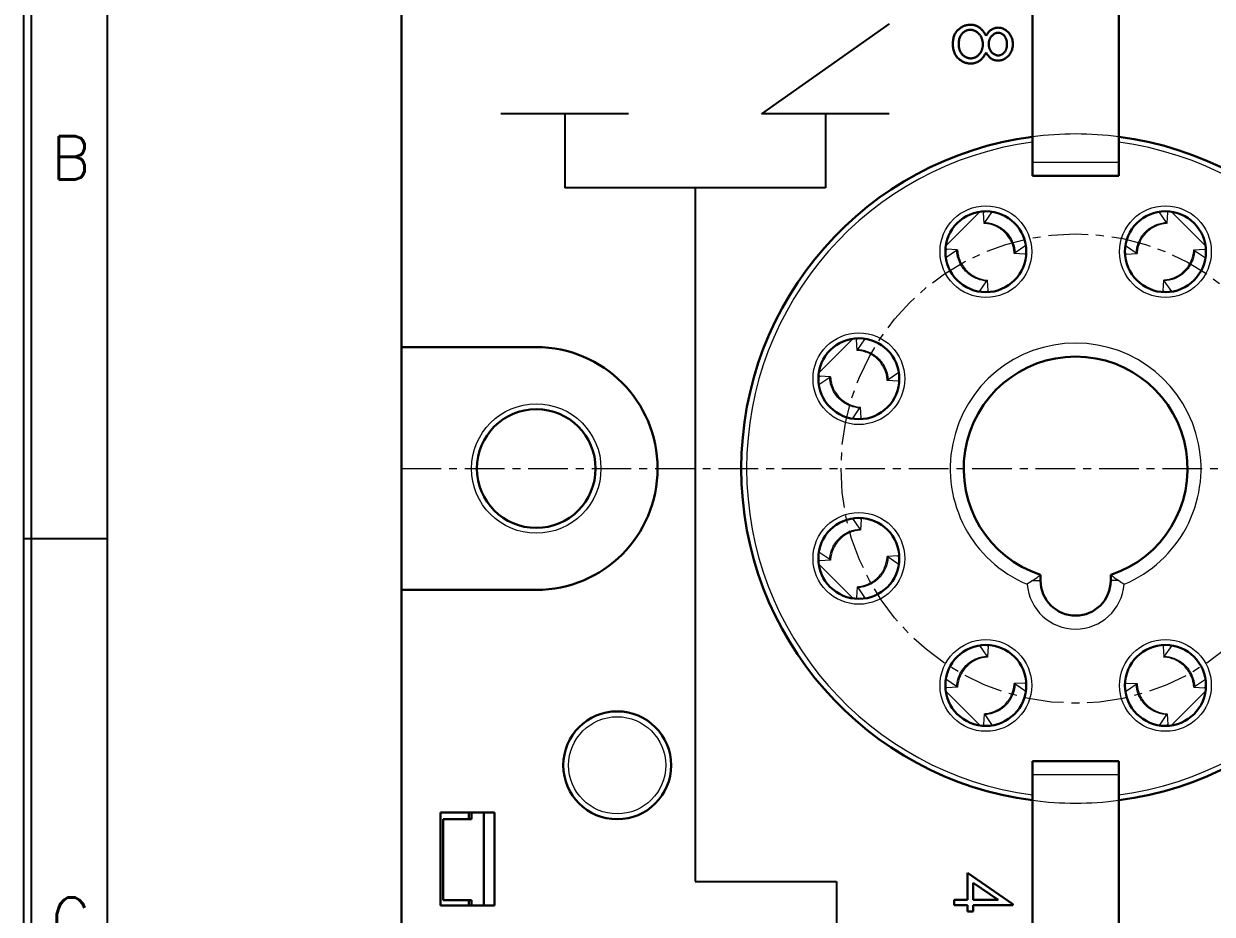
# Model space of a CAD drawing. Header units: millimetres. Extents: x 23 to 337, y 22 to 239.
# Drawn here: x 23.27 to 60.75, y 178.48 to 206.54 of the extents above; entities that cross this region are included whole.
import ezdxf
from ezdxf.enums import TextEntityAlignment as Align

# ---------------------------------------------------------------- set-up
doc = ezdxf.new("R2010")
doc.units = ezdxf.units.MM
doc.linetypes.add('CENTER', pattern=[2, 1.25, -0.25, 0.25, -0.25])
for name, color, linetype in [('20', 2, 'Continuous'), ('30', 3, 'Continuous'), ('70', 7, 'Continuous'), ('ASHADE', 7, 'Continuous')]:
    doc.layers.add(name, color=color, linetype=linetype)
for name, color, linetype, lineweight in [('Z_OM_CENTER', 4, 'CENTER', 13), ('Z_OM_OUTLINE', 7, 'Continuous', 30), ('Z_OM_THIN_LINE', 2, 'Continuous', 13)]:
    doc.layers.add(name, color=color, linetype=linetype, lineweight=lineweight)
doc.styles.add('SIMPLEX', font='SIMPLEX')

msp = doc.modelspace()

# ---------------------------------------------------------------- linework, layer by layer
for p, q in [((40.333, 203.707), (40.333, 201.372)), ((48.55, 203.707), (48.55, 201.372)), ((48.55, 201.372), (40.333, 201.372)), ((44.442, 201.372), (44.442, 179.508)), ((44.442, 179.508), (48.906, 179.508)), ((48.906, 179.508), (48.906, 177.169))]:
    msp.add_line(p, q)
at = {"layer": '20', "color": 7}
msp.add_line((25.91, 44.718), (25.91, 235.678), dxfattribs=at)
at = {"layer": '30', "color": 7}
msp.add_line((23.27, 190.318), (25.91, 190.318), dxfattribs=at)
at = {"layer": '70', "color": 7}
for points in [[(327.27, 22.318), (23.27, 22.318), (23.27, 238.318), (327.27, 238.318)], [(327.03, 22.558), (23.51, 22.558), (23.51, 238.078), (327.03, 238.078)]]:
    msp.add_lwpolyline(points, close=True, dxfattribs=at)
at = {"layer": 'ASHADE', "ltscale": 2}
msp.add_line((50.563, 206.544), (46.537, 203.707), dxfattribs=at)
at = {"layer": 'ASHADE'}
for p, q in [((42.346, 203.707), (38.32, 203.707)), ((50.563, 203.707), (46.537, 203.707))]:
    msp.add_line(p, q, dxfattribs=at)
at = {"layer": 'Z_OM_CENTER'}
msp.add_line((35.181, 192.524), (80.257, 192.524), dxfattribs=at)
msp.add_circle((56.443, 192.524), 7.399, dxfattribs=at)
at = {"layer": 'Z_OM_OUTLINE'}
for p, q in [((55.083, 221.441), (55.083, 202.982)), ((57.804, 202.982), (57.804, 221.441)), ((35.181, 196.351), (35.181, 213.021)), ((55.083, 202.811), (55.083, 201.752)), ((57.804, 201.752), (57.804, 202.811)), ((57.804, 201.752), (55.083, 201.752)), ((35.606, 196.351), (35.181, 196.351)), ((35.181, 196.181), (35.181, 196.351)), ((35.181, 196.181), (35.181, 188.867)), ((39.433, 196.351), (35.606, 196.351)), ((55.338, 189.172), (55.338, 188.994)), ((57.549, 188.994), (57.549, 189.172)), ((35.181, 188.697), (35.181, 188.867)), ((35.181, 188.697), (35.606, 188.697)), ((35.181, 172.027), (35.181, 188.697)), ((35.606, 188.697), (39.433, 188.697)), ((55.083, 183.296), (57.804, 183.296)), ((55.083, 183.296), (55.083, 182.238)), ((57.804, 182.238), (57.804, 183.296)), ((55.083, 182.066), (55.083, 163.607)), ((57.804, 163.607), (57.804, 182.066)), ((36.414, 181.68), (36.414, 178.746)), ((38.115, 181.68), (36.414, 181.68)), ((36.499, 178.916), (36.499, 181.468)), ((36.499, 181.468), (37.392, 181.468)), ((37.307, 181.468), (37.307, 181.68)), ((37.392, 181.468), (37.392, 181.68)), ((37.775, 181.68), (37.775, 178.746)), ((38.115, 178.746), (38.115, 181.68)), ((53.032, 178.925), (53.032, 179.779)), ((53.032, 179.779), (54.463, 178.796)), ((53.998, 178.925), (53.216, 179.462)), ((53.216, 179.462), (53.216, 178.925)), ((37.392, 178.916), (36.499, 178.916)), ((37.307, 178.746), (37.307, 178.916)), ((37.392, 178.746), (37.392, 178.916)), ((52.616, 178.764), (52.616, 178.925)), ((52.616, 178.925), (53.032, 178.925)), ((53.216, 178.925), (53.998, 178.925)), ((54.463, 178.796), (54.463, 178.764)), ((36.414, 178.746), (38.115, 178.746)), ((53.032, 178.764), (52.616, 178.764)), ((53.032, 178.556), (53.032, 178.764)), ((53.216, 178.556), (53.032, 178.556)), ((54.463, 178.764), (53.216, 178.764)), ((53.216, 178.764), (53.216, 178.556))]:
    msp.add_line(p, q, dxfattribs=at)
for centre, radius in [((53.612, 199.36), 1.276), ((59.275, 199.36), 1.276), ((49.607, 195.356), 1.276), ((39.433, 192.524), 1.871), ((49.607, 189.692), 1.276), ((53.612, 185.688), 1.276), ((59.275, 185.688), 1.276), ((41.985, 183.169), 1.701)]:
    msp.add_circle(centre, radius, dxfattribs=at)
for centre, radius, start, end in [((56.443, 192.524), 10.546, 97.4137, 262.5863), ((56.443, 192.524), 10.546, 277.4137, 82.5863), ((39.433, 192.524), 3.827, 270, 90), ((56.443, 192.524), 3.53, 288.2554, 251.7446), ((56.443, 188.994), 1.106, 180, 0)]:
    msp.add_arc(centre, radius, start, end, dxfattribs=at)
for points, knots in [([(52.57, 205.906), (52.571, 205.93), (52.572, 205.977), (52.58, 206.046), (52.593, 206.11), (52.612, 206.17), (52.637, 206.224), (52.667, 206.274), (52.702, 206.321), (52.743, 206.361), (52.787, 206.397), (52.832, 206.429), (52.878, 206.455), (52.925, 206.478), (52.974, 206.494), (53.024, 206.506), (53.074, 206.514), (53.109, 206.515), (53.126, 206.515)], [0, 0, 0, 0, 0.078554, 0.152858, 0.223553, 0.290738, 0.355408, 0.418294, 0.48039, 0.543072, 0.604921, 0.664394, 0.721936, 0.778013, 0.833835, 0.888865, 0.944091, 1, 1, 1, 1]), ([(53.12, 206.354), (53.104, 206.353), (53.072, 206.352), (53.025, 206.341), (52.979, 206.323), (52.935, 206.298), (52.894, 206.267), (52.858, 206.23), (52.827, 206.187), (52.801, 206.139), (52.78, 206.086), (52.765, 206.029), (52.756, 205.968), (52.755, 205.926), (52.755, 205.904)], [0, 0, 0, 0, 0.0749255, 0.1491945, 0.2245771, 0.3027299, 0.3823548, 0.4612145, 0.542631, 0.6269606, 0.7143537, 0.8048319, 0.9000909, 1, 1, 1, 1]), ([(53.516, 205.894), (53.516, 205.91), (53.516, 205.941), (53.509, 205.987), (53.501, 206.032), (53.488, 206.074), (53.47, 206.114), (53.45, 206.152), (53.426, 206.188), (53.398, 206.222), (53.368, 206.253), (53.337, 206.28), (53.304, 206.303), (53.269, 206.321), (53.234, 206.336), (53.197, 206.346), (53.159, 206.352), (53.133, 206.353), (53.12, 206.354)], [0, 0, 0, 0, 0.071271, 0.139816, 0.206503, 0.271543, 0.336092, 0.399815, 0.464273, 0.529341, 0.593716, 0.655632, 0.7149, 0.772168, 0.828849, 0.885119, 0.942078, 1, 1, 1, 1]), ([(53.126, 206.515), (53.138, 206.515), (53.163, 206.514), (53.2, 206.51), (53.236, 206.504), (53.271, 206.495), (53.305, 206.483), (53.338, 206.468), (53.371, 206.452), (53.402, 206.431), (53.432, 206.409), (53.461, 206.383), (53.49, 206.354), (53.517, 206.321), (53.545, 206.286), (53.57, 206.247), (53.596, 206.205), (53.611, 206.175), (53.619, 206.16)], [0, 0, 0, 0, 0.0588485, 0.1163054, 0.1726599, 0.2287605, 0.2845557, 0.3407401, 0.3971085, 0.4542808, 0.5127523, 0.573448, 0.6364163, 0.7023888, 0.7715029, 0.844198, 0.9200767, 1, 1, 1, 1]), ([(53.619, 206.16), (53.631, 206.181), (53.653, 206.221), (53.693, 206.275), (53.737, 206.321), (53.785, 206.358), (53.836, 206.387), (53.889, 206.408), (53.944, 206.421), (53.982, 206.422), (54.001, 206.423)], [0, 0, 0, 0, 0.1458763, 0.2820157, 0.410969, 0.5347112, 0.6543962, 0.7701078, 0.884543, 1, 1, 1, 1]), ([(53.998, 206.261), (53.989, 206.261), (53.97, 206.26), (53.943, 206.255), (53.916, 206.246), (53.89, 206.234), (53.864, 206.219), (53.839, 206.2), (53.816, 206.178), (53.792, 206.152), (53.771, 206.125), (53.752, 206.096), (53.737, 206.066), (53.723, 206.034), (53.713, 206.002), (53.706, 205.968), (53.702, 205.933), (53.701, 205.91), (53.701, 205.898)], [0, 0, 0, 0, 0.054576, 0.10785, 0.16217, 0.217474, 0.274475, 0.334804, 0.398034, 0.465249, 0.53341, 0.600034, 0.665926, 0.731025, 0.796839, 0.863262, 0.930816, 1, 1, 1, 1]), ([(54.278, 205.904), (54.278, 205.917), (54.277, 205.942), (54.274, 205.978), (54.267, 206.012), (54.258, 206.045), (54.247, 206.077), (54.232, 206.106), (54.215, 206.134), (54.196, 206.16), (54.175, 206.184), (54.153, 206.205), (54.129, 206.222), (54.105, 206.237), (54.08, 206.248), (54.053, 206.255), (54.026, 206.261), (54.008, 206.261), (53.998, 206.261)], [0, 0, 0, 0, 0.075221, 0.147165, 0.216383, 0.283941, 0.350301, 0.414972, 0.479181, 0.544184, 0.607558, 0.667324, 0.725168, 0.781029, 0.834891, 0.889471, 0.944089, 1, 1, 1, 1]), ([(54.001, 206.423), (54.02, 206.422), (54.058, 206.42), (54.116, 206.407), (54.172, 206.384), (54.228, 206.354), (54.279, 206.316), (54.326, 206.271), (54.366, 206.219), (54.401, 206.161), (54.429, 206.099), (54.448, 206.033), (54.46, 205.965), (54.462, 205.919), (54.463, 205.895)], [0, 0, 0, 0, 0.0740604, 0.1488743, 0.2266737, 0.3081503, 0.3912005, 0.4739748, 0.5583406, 0.6454044, 0.733357, 0.8210873, 0.9092848, 1, 1, 1, 1]), ([(52.768, 205.428), (52.752, 205.443), (52.721, 205.471), (52.68, 205.52), (52.646, 205.573), (52.618, 205.631), (52.596, 205.694), (52.581, 205.761), (52.572, 205.832), (52.571, 205.881), (52.57, 205.906)], [0, 0, 0, 0, 0.119283, 0.237093, 0.354796, 0.474576, 0.59746, 0.724926, 0.858883, 1, 1, 1, 1]), ([(52.755, 205.904), (52.755, 205.888), (52.756, 205.855), (52.761, 205.807), (52.77, 205.762), (52.782, 205.719), (52.799, 205.679), (52.819, 205.642), (52.842, 205.607), (52.869, 205.575), (52.898, 205.547), (52.928, 205.522), (52.96, 205.501), (52.993, 205.484), (53.028, 205.47), (53.063, 205.461), (53.1, 205.455), (53.125, 205.454), (53.137, 205.454)], [0, 0, 0, 0, 0.076539, 0.149123, 0.218771, 0.28534, 0.350781, 0.414576, 0.477614, 0.540787, 0.602606, 0.662422, 0.720006, 0.775964, 0.831158, 0.886696, 0.942567, 1, 1, 1, 1]), ([(53.137, 205.454), (53.15, 205.454), (53.174, 205.455), (53.21, 205.461), (53.244, 205.471), (53.278, 205.486), (53.311, 205.504), (53.342, 205.526), (53.373, 205.552), (53.402, 205.583), (53.429, 205.615), (53.452, 205.65), (53.472, 205.687), (53.488, 205.725), (53.501, 205.765), (53.51, 205.807), (53.515, 205.85), (53.516, 205.879), (53.516, 205.894)], [0, 0, 0, 0, 0.057334, 0.113052, 0.169164, 0.225971, 0.283742, 0.343364, 0.406235, 0.471713, 0.538317, 0.603371, 0.667636, 0.732253, 0.797026, 0.863062, 0.930364, 1, 1, 1, 1]), ([(53.701, 205.898), (53.701, 205.883), (53.702, 205.852), (53.711, 205.807), (53.724, 205.764), (53.742, 205.722), (53.764, 205.683), (53.791, 205.647), (53.822, 205.617), (53.856, 205.592), (53.892, 205.572), (53.928, 205.557), (53.965, 205.548), (53.99, 205.547), (54.002, 205.546)], [0, 0, 0, 0, 0.089713, 0.178541, 0.266908, 0.356931, 0.445731, 0.530796, 0.614591, 0.698244, 0.779084, 0.855316, 0.928538, 1, 1, 1, 1]), ([(54.463, 205.895), (54.462, 205.873), (54.46, 205.827), (54.448, 205.761), (54.428, 205.697), (54.4, 205.637), (54.366, 205.581), (54.325, 205.531), (54.278, 205.487), (54.227, 205.45), (54.171, 205.421), (54.114, 205.4), (54.055, 205.387), (54.016, 205.385), (53.996, 205.384)], [0, 0, 0, 0, 0.0893862, 0.1762594, 0.2630042, 0.3498012, 0.4354314, 0.5192022, 0.601265, 0.684145, 0.7658684, 0.8449177, 0.9223003, 1, 1, 1, 1]), ([(54.002, 205.546), (54.01, 205.546), (54.027, 205.547), (54.052, 205.551), (54.077, 205.558), (54.101, 205.569), (54.125, 205.581), (54.148, 205.597), (54.17, 205.616), (54.192, 205.637), (54.212, 205.662), (54.23, 205.689), (54.245, 205.719), (54.257, 205.751), (54.266, 205.786), (54.273, 205.823), (54.277, 205.863), (54.278, 205.89), (54.278, 205.904)], [0, 0, 0, 0, 0.050877, 0.100984, 0.151695, 0.202988, 0.255805, 0.311371, 0.368807, 0.430023, 0.492497, 0.556592, 0.622183, 0.690346, 0.761503, 0.836437, 0.915529, 1, 1, 1, 1]), ([(53.141, 205.292), (53.123, 205.292), (53.089, 205.293), (53.038, 205.3), (52.989, 205.31), (52.941, 205.326), (52.895, 205.345), (52.851, 205.369), (52.808, 205.396), (52.781, 205.417), (52.768, 205.428)], [0, 0, 0, 0, 0.128164, 0.253685, 0.377344, 0.500524, 0.6229, 0.745827, 0.871389, 1, 1, 1, 1]), ([(53.619, 205.64), (53.611, 205.625), (53.596, 205.597), (53.572, 205.556), (53.547, 205.518), (53.521, 205.484), (53.495, 205.452), (53.467, 205.423), (53.439, 205.398), (53.41, 205.375), (53.38, 205.355), (53.348, 205.339), (53.316, 205.324), (53.283, 205.313), (53.249, 205.303), (53.214, 205.297), (53.177, 205.293), (53.153, 205.292), (53.141, 205.292)], [0, 0, 0, 0, 0.079014, 0.154585, 0.226862, 0.295893, 0.361596, 0.424657, 0.485332, 0.544011, 0.600974, 0.657857, 0.713988, 0.769479, 0.826138, 0.882891, 0.940704, 1, 1, 1, 1]), ([(53.996, 205.384), (53.976, 205.385), (53.938, 205.387), (53.882, 205.399), (53.83, 205.419), (53.78, 205.447), (53.735, 205.484), (53.692, 205.529), (53.653, 205.581), (53.631, 205.62), (53.619, 205.64)], [0, 0, 0, 0, 0.121933, 0.239469, 0.354795, 0.471503, 0.5923, 0.719236, 0.854858, 1, 1, 1, 1]), ([(55.083, 202.982), (55.083, 202.982), (55.083, 202.963), (55.083, 202.9), (55.083, 202.856), (55.083, 202.811)], [0, 0, 0, 0, 0.5, 0.5, 1, 1, 1, 1]), ([(57.804, 202.811), (57.804, 202.856), (57.804, 202.9), (57.804, 202.963), (57.804, 202.982), (57.804, 202.982)], [0, 0, 0, 0, 0.5, 0.5, 1, 1, 1, 1]), ([(55.083, 182.238), (55.083, 182.192), (55.083, 182.148), (55.083, 182.085), (55.083, 182.066), (55.083, 182.066)], [0, 0, 0, 0, 0.5, 0.5, 1, 1, 1, 1]), ([(57.804, 182.066), (57.804, 182.066), (57.804, 182.085), (57.804, 182.148), (57.804, 182.192), (57.804, 182.238)], [0, 0, 0, 0, 0.5, 0.5, 1, 1, 1, 1])]:
    msp.add_open_spline(points, degree=3, knots=knots, dxfattribs=at)
at = {"layer": 'Z_OM_THIN_LINE'}
for p, q in [((55.083, 202.177), (57.804, 202.177)), ((52.349, 199.541), (53.431, 200.623)), ((53.573, 200.635), (53.536, 200.594)), ((53.567, 200.635), (53.536, 200.594)), ((53.557, 200.253), (53.536, 200.594)), ((53.577, 200.282), (53.809, 200.621)), ((59.31, 200.282), (59.078, 200.621)), ((59.314, 200.635), (59.351, 200.594)), ((59.32, 200.635), (59.351, 200.594)), ((59.33, 200.261), (59.351, 200.594)), ((59.456, 200.623), (60.538, 199.541)), ((53.557, 200.261), (53.577, 200.282)), ((53.557, 200.255), (53.557, 200.261)), ((59.31, 200.282), (59.33, 200.261)), ((59.33, 200.261), (59.33, 200.255)), ((52.337, 199.399), (52.378, 199.436)), ((52.337, 199.405), (52.378, 199.436)), ((52.711, 199.415), (52.378, 199.436)), ((52.69, 199.395), (52.711, 199.415)), ((52.711, 199.415), (52.717, 199.415)), ((54.872, 199.558), (54.533, 199.325)), ((58.015, 199.558), (58.354, 199.325)), ((60.168, 199.415), (60.509, 199.436)), ((60.17, 199.415), (60.176, 199.415)), ((60.176, 199.415), (60.197, 199.395)), ((60.55, 199.399), (60.509, 199.436)), ((60.55, 199.405), (60.509, 199.436)), ((52.69, 199.395), (52.351, 199.163)), ((54.846, 199.285), (54.505, 199.306)), ((54.512, 199.305), (54.506, 199.305)), ((54.533, 199.325), (54.512, 199.305)), ((54.887, 199.321), (54.846, 199.285)), ((54.846, 199.285), (54.887, 199.316)), ((58, 199.321), (58.041, 199.285)), ((58.041, 199.285), (58, 199.316)), ((58.041, 199.285), (58.375, 199.305)), ((58.375, 199.305), (58.354, 199.325)), ((58.381, 199.305), (58.375, 199.305)), ((60.197, 199.395), (60.535, 199.163)), ((53.414, 198.1), (53.647, 198.439)), ((53.667, 198.46), (53.647, 198.439)), ((53.667, 198.466), (53.667, 198.46)), ((53.687, 198.126), (53.667, 198.46)), ((59.2, 198.126), (59.22, 198.467)), ((59.22, 198.46), (59.22, 198.466)), ((59.24, 198.439), (59.22, 198.46)), ((59.472, 198.1), (59.24, 198.439)), ((53.651, 198.085), (53.687, 198.126)), ((53.687, 198.126), (53.657, 198.085)), ((59.236, 198.085), (59.2, 198.126)), ((59.2, 198.126), (59.23, 198.085)), ((48.344, 195.536), (49.427, 196.619)), ((49.568, 196.631), (49.532, 196.59)), ((49.563, 196.631), (49.532, 196.59)), ((49.553, 196.248), (49.532, 196.59)), ((49.572, 196.277), (49.805, 196.616)), ((49.552, 196.256), (49.572, 196.277)), ((49.553, 196.25), (49.552, 196.256)), ((48.332, 195.395), (48.373, 195.431)), ((48.332, 195.4), (48.373, 195.431)), ((48.686, 195.391), (48.347, 195.158)), ((48.707, 195.411), (48.373, 195.431)), ((48.686, 195.391), (48.707, 195.411)), ((48.707, 195.411), (48.713, 195.41)), ((50.841, 195.28), (50.5, 195.301)), ((50.508, 195.301), (50.502, 195.301)), ((50.529, 195.321), (50.508, 195.301)), ((50.868, 195.553), (50.529, 195.321)), ((50.883, 195.317), (50.841, 195.28)), ((50.841, 195.28), (50.882, 195.311)), ((49.41, 194.095), (49.642, 194.434)), ((49.662, 194.455), (49.642, 194.434)), ((49.662, 194.461), (49.662, 194.455)), ((49.683, 194.122), (49.662, 194.455)), ((49.646, 194.081), (49.683, 194.122)), ((49.683, 194.122), (49.652, 194.081)), ((49.41, 190.953), (49.642, 190.614)), ((49.646, 190.968), (49.683, 190.926)), ((49.683, 190.926), (49.652, 190.967)), ((49.683, 190.926), (49.662, 190.585)), ((49.642, 190.614), (49.662, 190.593)), ((49.662, 190.593), (49.662, 190.587)), ((48.332, 189.653), (48.373, 189.617)), ((48.686, 189.657), (48.347, 189.89)), ((48.707, 189.637), (48.686, 189.657)), ((50.502, 189.747), (50.508, 189.748)), ((50.841, 189.768), (50.508, 189.748)), ((50.508, 189.748), (50.529, 189.727)), ((50.868, 189.495), (50.529, 189.727)), ((50.883, 189.731), (50.841, 189.768)), ((50.841, 189.768), (50.882, 189.737)), ((48.332, 189.648), (48.373, 189.617)), ((49.427, 188.43), (48.344, 189.512)), ((48.715, 189.638), (48.373, 189.617)), ((48.713, 189.638), (48.707, 189.637)), ((55.086, 188.994), (55.338, 188.994)), ((57.801, 188.994), (57.549, 188.994)), ((49.552, 188.792), (49.532, 188.458)), ((49.552, 188.792), (49.553, 188.798)), ((49.572, 188.771), (49.552, 188.792)), ((49.572, 188.771), (49.805, 188.432)), ((49.568, 188.417), (49.532, 188.458)), ((49.563, 188.417), (49.532, 188.458)), ((53.414, 186.948), (53.647, 186.609)), ((53.651, 186.963), (53.687, 186.922)), ((53.687, 186.922), (53.657, 186.963)), ((53.687, 186.922), (53.666, 186.581)), ((59.236, 186.963), (59.2, 186.922)), ((59.2, 186.922), (59.23, 186.963)), ((59.2, 186.922), (59.22, 186.588)), ((59.472, 186.948), (59.24, 186.609)), ((53.647, 186.609), (53.667, 186.588)), ((53.667, 186.588), (53.667, 186.582)), ((59.22, 186.588), (59.24, 186.609)), ((59.22, 186.582), (59.22, 186.588)), ((52.337, 185.649), (52.378, 185.612)), ((52.337, 185.643), (52.378, 185.612)), ((52.69, 185.653), (52.351, 185.885)), ((52.719, 185.633), (52.378, 185.612)), ((52.711, 185.633), (52.69, 185.653)), ((52.717, 185.633), (52.711, 185.633)), ((54.506, 185.743), (54.512, 185.743)), ((54.846, 185.763), (54.512, 185.743)), ((54.512, 185.743), (54.533, 185.723)), ((54.872, 185.491), (54.533, 185.723)), ((54.887, 185.727), (54.846, 185.763)), ((54.846, 185.763), (54.887, 185.733)), ((58, 185.727), (58.041, 185.763)), ((58.041, 185.763), (58, 185.733)), ((58.015, 185.491), (58.354, 185.723)), ((58.041, 185.763), (58.382, 185.743)), ((58.354, 185.723), (58.375, 185.743)), ((58.375, 185.743), (58.381, 185.743)), ((60.176, 185.633), (60.17, 185.633)), ((60.197, 185.653), (60.176, 185.633)), ((60.176, 185.633), (60.509, 185.612)), ((60.197, 185.653), (60.535, 185.885)), ((60.55, 185.649), (60.509, 185.612)), ((60.55, 185.643), (60.509, 185.612)), ((53.431, 184.425), (52.349, 185.508)), ((60.538, 185.508), (59.456, 184.425)), ((53.557, 184.787), (53.536, 184.454)), ((53.557, 184.787), (53.557, 184.793)), ((53.577, 184.766), (53.557, 184.787)), ((59.33, 184.787), (59.31, 184.766)), ((59.33, 184.795), (59.351, 184.454)), ((59.33, 184.793), (59.33, 184.787)), ((53.573, 184.413), (53.536, 184.454)), ((53.567, 184.413), (53.536, 184.454)), ((53.577, 184.766), (53.809, 184.428)), ((59.31, 184.766), (59.078, 184.428)), ((59.314, 184.413), (59.351, 184.454)), ((59.32, 184.413), (59.351, 184.454)), ((57.804, 182.871), (55.083, 182.871))]:
    msp.add_line(p, q, dxfattribs=at)
for centre, radius in [((53.612, 199.36), 1.446), ((59.275, 199.36), 1.446), ((49.607, 195.356), 1.446), ((39.433, 192.524), 2.041), ((49.607, 189.692), 1.446), ((53.612, 185.688), 1.446), ((59.275, 185.688), 1.446), ((41.985, 183.169), 1.531)]:
    msp.add_circle(centre, radius, dxfattribs=at)
for centre, radius, start, end in [((56.443, 192.524), 10.376, 97.5359, 262.4641), ((56.443, 192.524), 10.546, 82.5863, 97.4137), ((56.443, 192.524), 10.376, 277.5359, 82.4641), ((56.443, 192.524), 3.955, 292.7014, 247.2986), ((56.443, 188.994), 1.531, 184.4532, 355.5468), ((56.443, 192.524), 10.546, 262.5863, 277.4137)]:
    msp.add_arc(centre, radius, start, end, dxfattribs=at)
for points, knots in [([(54.506, 199.305), (54.503, 199.343), (54.491, 199.475), (54.412, 199.717), (54.214, 199.991), (53.919, 200.188), (53.683, 200.246), (53.566, 200.254), (53.557, 200.255)], [0, 0, 0, 0, 0.078186, 0.272228, 0.514044, 0.755885, 0.981738, 1, 1, 1, 1]), ([(53.577, 200.282), (53.577, 200.282), (53.593, 200.281), (53.723, 200.271), (53.965, 200.204), (54.175, 200.056), (54.347, 199.872), (54.479, 199.658), (54.527, 199.435), (54.533, 199.325), (54.533, 199.325)], [0, 0, 0, 0, 0.000035, 0.031778, 0.265569, 0.499916, 0.544371, 0.776643, 0.999966, 1, 1, 1, 1]), ([(58.354, 199.325), (58.354, 199.325), (58.359, 199.428), (58.406, 199.653), (58.585, 199.951), (58.866, 200.175), (59.123, 200.263), (59.274, 200.28), (59.31, 200.282), (59.31, 200.282)], [0, 0, 0, 0, 0.000034, 0.209521, 0.458308, 0.692394, 0.926109, 0.999965, 1, 1, 1, 1]), ([(59.33, 200.255), (59.292, 200.251), (59.161, 200.239), (58.918, 200.16), (58.644, 199.962), (58.448, 199.667), (58.389, 199.432), (58.381, 199.314), (58.381, 199.305)], [0, 0, 0, 0, 0.078186, 0.272228, 0.514044, 0.755885, 0.981738, 1, 1, 1, 1]), ([(52.717, 199.415), (52.721, 199.377), (52.733, 199.246), (52.812, 199.003), (53.01, 198.729), (53.305, 198.533), (53.54, 198.474), (53.658, 198.466), (53.667, 198.466)], [0, 0, 0, 0, 0.0781862, 0.2722279, 0.5140442, 0.7558852, 0.9817385, 1, 1, 1, 1]), ([(59.22, 198.466), (59.258, 198.469), (59.39, 198.481), (59.632, 198.56), (59.906, 198.758), (60.103, 199.053), (60.161, 199.289), (60.169, 199.406), (60.17, 199.415)], [0, 0, 0, 0, 0.078186, 0.272228, 0.514044, 0.755885, 0.981738, 1, 1, 1, 1]), ([(53.647, 198.439), (53.647, 198.439), (53.544, 198.444), (53.319, 198.491), (53.021, 198.67), (52.797, 198.951), (52.709, 199.208), (52.692, 199.359), (52.69, 199.395), (52.69, 199.395)], [0, 0, 0, 0, 0.000035, 0.209521, 0.458308, 0.692394, 0.926109, 0.999966, 1, 1, 1, 1]), ([(60.197, 199.395), (60.197, 199.395), (60.196, 199.379), (60.185, 199.249), (60.119, 199.007), (59.97, 198.797), (59.787, 198.625), (59.573, 198.493), (59.35, 198.445), (59.24, 198.439), (59.24, 198.439)], [0, 0, 0, 0, 0.000034, 0.031778, 0.265569, 0.499916, 0.544371, 0.776643, 0.999965, 1, 1, 1, 1]), ([(50.502, 195.301), (50.498, 195.339), (50.486, 195.47), (50.407, 195.713), (50.209, 195.987), (49.914, 196.183), (49.679, 196.241), (49.561, 196.25), (49.553, 196.25)], [0, 0, 0, 0, 0.078186, 0.272228, 0.514044, 0.755885, 0.981738, 1, 1, 1, 1]), ([(49.572, 196.277), (49.572, 196.277), (49.588, 196.276), (49.718, 196.266), (49.96, 196.2), (50.171, 196.051), (50.343, 195.868), (50.474, 195.654), (50.523, 195.43), (50.529, 195.321), (50.529, 195.321)], [0, 0, 0, 0, 0.000034, 0.031778, 0.265569, 0.499916, 0.544371, 0.776643, 0.999965, 1, 1, 1, 1]), ([(49.642, 194.434), (49.642, 194.434), (49.539, 194.44), (49.315, 194.486), (49.017, 194.666), (48.792, 194.946), (48.704, 195.204), (48.688, 195.354), (48.686, 195.391), (48.686, 195.391)], [0, 0, 0, 0, 0.000034, 0.209521, 0.458308, 0.692394, 0.926109, 0.999965, 1, 1, 1, 1]), ([(48.713, 195.41), (48.716, 195.373), (48.728, 195.241), (48.807, 194.999), (49.006, 194.724), (49.301, 194.528), (49.536, 194.47), (49.653, 194.462), (49.662, 194.461)], [0, 0, 0, 0, 0.078186, 0.272228, 0.514044, 0.755885, 0.981738, 1, 1, 1, 1]), ([(48.686, 189.657), (48.686, 189.658), (48.687, 189.673), (48.697, 189.803), (48.763, 190.045), (48.912, 190.256), (49.095, 190.428), (49.309, 190.559), (49.533, 190.608), (49.642, 190.614), (49.642, 190.614)], [0, 0, 0, 0, 0.000035, 0.031778, 0.265569, 0.499916, 0.544371, 0.776643, 0.999966, 1, 1, 1, 1]), ([(49.662, 190.587), (49.624, 190.584), (49.493, 190.571), (49.251, 190.492), (48.976, 190.294), (48.78, 189.999), (48.722, 189.764), (48.713, 189.647), (48.713, 189.638)], [0, 0, 0, 0, 0.078186, 0.272228, 0.514044, 0.755885, 0.981738, 1, 1, 1, 1]), ([(49.553, 188.798), (49.59, 188.801), (49.722, 188.814), (49.964, 188.892), (50.239, 189.091), (50.435, 189.386), (50.493, 189.621), (50.501, 189.738), (50.502, 189.747)], [0, 0, 0, 0, 0.0781862, 0.2722279, 0.5140442, 0.7558852, 0.9817385, 1, 1, 1, 1]), ([(50.529, 189.727), (50.529, 189.727), (50.523, 189.625), (50.477, 189.4), (50.297, 189.102), (50.017, 188.877), (49.759, 188.789), (49.609, 188.773), (49.572, 188.771), (49.572, 188.771)], [0, 0, 0, 0, 0.000035, 0.209521, 0.458308, 0.692394, 0.926109, 0.999966, 1, 1, 1, 1]), ([(55.086, 188.994), (55.154, 189.041), (55.216, 189.085), (55.309, 189.151), (55.338, 189.172), (55.338, 189.172)], [0, 0, 0, 0, 0.5, 0.5, 1, 1, 1, 1]), ([(57.549, 189.172), (57.549, 189.172), (57.578, 189.151), (57.671, 189.085), (57.733, 189.041), (57.801, 188.994)], [0, 0, 0, 0, 0.5, 0.5, 1, 1, 1, 1]), ([(52.69, 185.653), (52.69, 185.653), (52.691, 185.669), (52.701, 185.799), (52.768, 186.041), (52.917, 186.251), (53.1, 186.423), (53.314, 186.555), (53.537, 186.603), (53.647, 186.609), (53.647, 186.609)], [0, 0, 0, 0, 0.000034, 0.031778, 0.265569, 0.499916, 0.544371, 0.776643, 0.999965, 1, 1, 1, 1]), ([(53.667, 186.582), (53.629, 186.579), (53.497, 186.567), (53.255, 186.488), (52.981, 186.29), (52.784, 185.995), (52.726, 185.759), (52.718, 185.642), (52.717, 185.633)], [0, 0, 0, 0, 0.078186, 0.272228, 0.514044, 0.755885, 0.981738, 1, 1, 1, 1]), ([(60.17, 185.633), (60.166, 185.671), (60.154, 185.803), (60.075, 186.045), (59.877, 186.319), (59.582, 186.515), (59.347, 186.574), (59.229, 186.582), (59.22, 186.582)], [0, 0, 0, 0, 0.0781862, 0.2722279, 0.5140442, 0.7558852, 0.9817385, 1, 1, 1, 1]), ([(59.24, 186.609), (59.24, 186.609), (59.343, 186.604), (59.568, 186.557), (59.866, 186.378), (60.09, 186.097), (60.178, 185.84), (60.195, 185.689), (60.197, 185.653), (60.197, 185.653)], [0, 0, 0, 0, 0.000035, 0.209521, 0.458308, 0.692394, 0.926109, 0.999966, 1, 1, 1, 1]), ([(53.557, 184.793), (53.595, 184.797), (53.726, 184.809), (53.969, 184.888), (54.243, 185.086), (54.439, 185.381), (54.498, 185.616), (54.506, 185.734), (54.506, 185.743)], [0, 0, 0, 0, 0.078186, 0.272228, 0.514044, 0.755885, 0.981738, 1, 1, 1, 1]), ([(54.533, 185.723), (54.533, 185.723), (54.528, 185.62), (54.481, 185.396), (54.302, 185.097), (54.021, 184.873), (53.764, 184.785), (53.613, 184.768), (53.577, 184.766), (53.577, 184.766)], [0, 0, 0, 0, 0.000034, 0.209521, 0.458308, 0.692394, 0.926109, 0.999965, 1, 1, 1, 1]), ([(59.31, 184.766), (59.31, 184.766), (59.294, 184.767), (59.164, 184.778), (58.922, 184.844), (58.712, 184.993), (58.54, 185.176), (58.408, 185.39), (58.36, 185.613), (58.354, 185.723), (58.354, 185.723)], [0, 0, 0, 0, 0.000035, 0.031778, 0.265569, 0.499916, 0.544371, 0.776643, 0.999966, 1, 1, 1, 1]), ([(58.381, 185.743), (58.384, 185.705), (58.396, 185.573), (58.475, 185.331), (58.673, 185.057), (58.968, 184.86), (59.204, 184.802), (59.321, 184.794), (59.33, 184.793)], [0, 0, 0, 0, 0.078186, 0.272228, 0.514044, 0.755885, 0.981738, 1, 1, 1, 1])]:
    msp.add_open_spline(points, degree=3, knots=knots, dxfattribs=at)
for points in [[(55.086, 188.994), (55.031, 188.957), (54.974, 188.917), (54.917, 188.876)], [(57.801, 188.994), (57.856, 188.957), (57.913, 188.917), (57.97, 188.876)]]:
    msp.add_open_spline(points, degree=3, dxfattribs=at)

# ---------------------------------------------------------------- texts
at = {"layer": '30', "color": 7, "style": 'SIMPLEX'}
for s, p in [('B', (24.75, 202.318)), ('C', (24.75, 178.318))]:
    msp.add_text(s, height=1.36, dxfattribs=at).set_placement(p, align=Align.MIDDLE)

doc.saveas('drawing.dxf')
